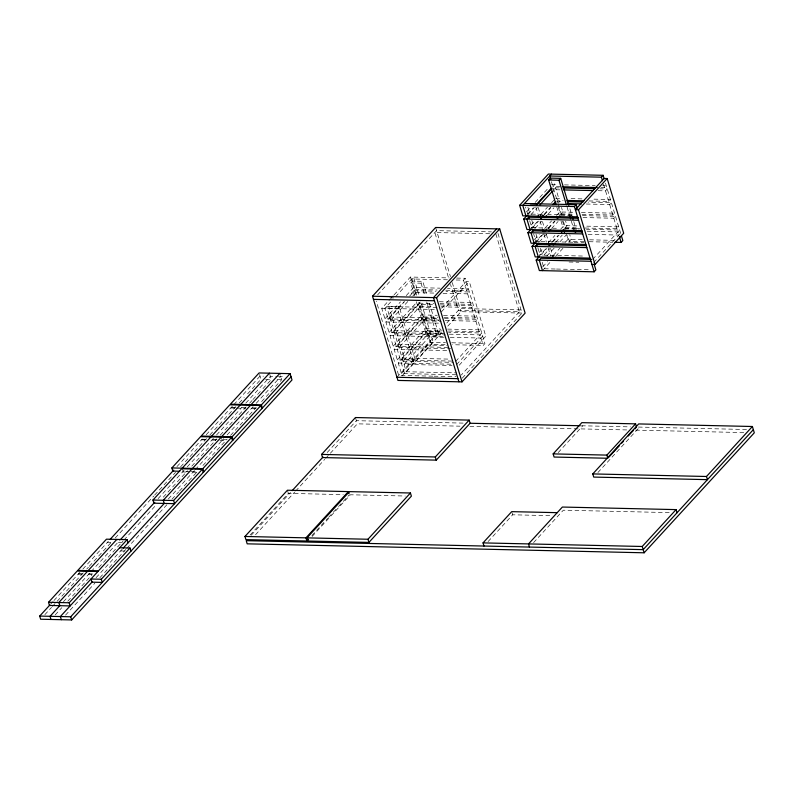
<?xml version="1.0" encoding="UTF-8"?>
<svg xmlns="http://www.w3.org/2000/svg" width="794" height="794" viewBox="0 0 794 794"><rect width="100%" height="100%" fill="white"/><g stroke="black" fill="none" stroke-linecap="round" stroke-linejoin="round"><path stroke-width="0.6" stroke-dasharray="3.97 2.98" d="M50.588 604.214L53.109 601.475M53.942 600.562L79.916 572.276M82.814 569.119L108.401 541.26M176.923 466.634L202.232 439.062M206.182 434.765L232.989 405.565M233.813 404.672L260.045 376.108L263.489 376.187M44.841 614.675L51.541 607.37M52.384 606.457L83.38 572.702M86.735 569.05L88.412 567.224M89.246 566.311L111.031 542.59M115.219 538.024L153.758 496.052M154.592 495.138L175.543 472.331M180.566 466.862L206.539 438.576M209.884 434.923L223.293 420.324M224.126 419.411L235.858 406.637M239.212 402.985L244.234 397.516M247.589 393.864L260.998 379.264L259.092 372.952M63.441 601.713L90.248 572.514M91.092 571.601L119.576 540.575M158.115 498.602L184.089 470.316M187.255 466.862L213.407 438.387M216.524 434.993L241.892 407.362M245.783 403.124L270.377 376.336L277.265 376.495M55.183 614.903L61.882 607.609M67.748 601.217L92.044 574.757M98.744 567.462L123.04 541.002M123.884 540.089L155.713 505.411M163.256 497.203L187.553 470.743M191.741 466.177L216.871 438.804M220.226 435.152L246.2 406.875M249.544 403.223L252.065 400.484M252.899 399.571L262.119 389.536M262.953 388.623L271.33 379.502L269.424 373.18M96.034 577.704L122.375 549.021M168.328 498.969L194.421 470.554M195.264 469.641L223.749 438.616M227.094 434.973L253.068 406.687M256.125 403.352L280.719 376.574M65.515 615.142L94.843 583.203M99.865 577.724L125.839 549.438M126.673 548.535L166.889 504.736M171.921 499.257L178.62 491.962M179.454 491.049L197.885 470.971M202.917 465.502L227.213 439.042M230.568 435.39L255.698 408.017M261.563 401.625L269.94 392.504M270.774 391.591L281.672 379.731L279.766 373.418M377.607 294.862L436.571 230.637L491.466 231.878M439.707 320.051L384.921 318.811L381.745 308.29L389.943 299.358M390.757 298.465L393.219 295.785M394.042 294.892L410.429 277.037L449.225 277.92M390.579 302.107L384.842 308.36L388.018 318.88L403.6 301.918M395.501 296.748L413.535 277.106L416.711 287.636L409.337 295.666M399.263 306.941L388.921 306.712L387.204 308.588L397.536 308.816L399.263 306.941L415.153 359.573L413.426 361.449L397.536 308.816M414.607 295.825L410.726 282.962L412.453 281.086L422.785 281.324L427.023 295.358M384.921 318.811L400.494 301.849M406.23 295.596L413.614 287.567L440.094 288.162M410.726 282.962L421.068 283.2L422.785 281.324M443.836 333.728L389.05 332.497L385.874 321.967L404.732 301.432M409.644 296.083L414.567 290.723L436.124 291.209M407.828 301.502L388.971 322.036L392.157 332.567L420.84 301.313M412.751 296.152L417.664 290.793L419.073 295.467M389.05 332.497L416.919 302.137M447.975 347.415L393.179 346.174L390.003 335.654L418.696 304.41L434.1 304.757M393.179 346.174L421.872 314.93L437.276 315.278M452.104 361.091L397.318 359.861L394.132 349.33L422.825 318.086L438.238 318.434M456.113 279.984L463.498 280.153L465.224 278.277L484.926 343.534L483.199 345.41L452.431 344.715M526.928 211.373L530.203 207.8M535.126 202.45L549.061 187.275M527.573 214.122L533.31 207.869M441.583 308.221L466.177 281.433L469.274 281.503L485.799 336.239L458.753 365.697M527.881 214.529L534.441 207.393M397.318 359.861L426.001 328.617L440.184 328.934M441.404 311.853L469.274 281.503M530.988 214.598L537.538 207.462M456.232 374.778L401.446 373.537L398.27 363.017L426.954 331.773L441.136 332.091M445.752 290.207L466.673 290.673L468.4 288.798L447.479 288.331M443.022 293.284L467.626 293.84L469.353 291.964L445.97 291.428M531.057 225.059L535.156 220.593M540.893 214.34L547.453 207.204M551.552 202.738L554.014 200.058M530.064 229.595L538.263 220.663M543.999 214.41L550.56 207.274M250.07 535.087L288.371 493.382L343.256 494.622M532.01 228.215L538.57 221.069M544.307 214.827L550.867 207.681M251.232 535.225L290.465 492.498M327.188 452.501L356.397 420.691L463.984 423.123M396.97 377.269L440.988 329.331M446.794 322.999L460.083 308.529L521.072 309.908L461.284 375.026M401.446 373.537L430.14 342.293L445.543 342.641M535.116 228.285L541.667 221.139M548.227 214.003L553.964 207.75M557.984 203.373L559.701 201.497M416.374 301.68L426.616 335.594L436.948 335.822L438.675 333.946L428.79 301.204M255.529 534.739L294.753 492.022M295.586 491.109L324.796 459.299M325.629 458.386L357.35 423.847L459.984 426.17M402.072 375.899L441.94 332.488M447.756 326.155L461.036 311.685L522.025 313.064L497.56 232.017M440.045 303.665L470.812 304.36L472.529 302.484L439.3 301.73M440.998 306.821L471.765 307.516L473.482 305.64L440.253 304.896M534.372 239.629L539.285 234.28M545.031 228.027L551.582 220.881M556.505 215.531L559.78 211.958L575.193 212.306M534.193 243.272L542.391 234.349M548.128 228.096L554.688 220.95M559.601 215.601L562.886 212.028L561.467 207.353M536.149 241.892L543.523 233.863M548.436 228.503L554.996 221.367M539.245 241.962L546.619 233.932M551.542 228.573L558.103 221.437M444.174 317.352L474.941 318.047L476.658 316.171L443.429 315.417M445.126 320.508L475.894 321.203L477.611 319.327L444.392 318.573M539.325 252.423L543.424 247.956M548.336 242.597L554.897 235.461M560.633 229.208L563.909 225.635L578.092 225.962M538.322 256.958L546.52 248.026M552.257 241.783L557.993 235.53M564.554 228.384L567.015 225.704L565.606 221.03M541.091 254.685L546.828 248.433M552.574 242.19L559.125 235.044M600.889 187.622L604.581 187.702L606.308 185.826L602.616 185.746M544.198 254.755L549.954 248.482M555.661 242.269L562.231 235.113M598.16 190.699L605.544 190.858L607.261 188.982L599.877 188.823M546.838 256.075L554.172 248.095M559.869 241.882L566.38 234.786M448.302 331.029L479.07 331.723L480.787 329.847L447.568 329.103M455.587 361.488L481.75 333.004L448.521 332.259M542.63 266.992L547.552 261.643M553.289 255.39L559.849 248.244M565.586 242.001L568.047 239.322L582.22 239.639M542.451 270.635L550.649 261.712M555.572 256.353L562.946 248.323M568.683 242.071L571.144 239.391L569.735 234.716M456.54 364.644L482.702 336.17L485.799 336.239M589.029 200.942L608.72 201.388L610.437 199.512L591.977 199.096M586.29 204.018L609.673 204.544L611.39 202.668L588.007 202.142M311.893 535.563L327.714 518.333M328.547 517.42L337.708 507.455M338.532 506.542L349.36 494.751M312.092 536.486L350.392 494.781L405.287 496.022M462.237 378.182L522.025 313.064M582.081 214.37L612.849 215.065L614.566 213.189L581.347 212.445M583.034 217.536L613.802 218.231L615.519 216.355L582.3 215.601M584.98 228.027L616.978 228.751L618.705 226.876L585.476 226.121M592.681 259.41L619.657 230.032L586.429 229.287M593.634 262.566L620.61 233.188M558.192 452.59L582.786 425.802M488.082 541.577L512.676 514.8L552.009 515.683M533.568 542.61L563.323 510.205L670.851 512.626M597.902 472.539L639.636 427.083M551.522 184.595L558.311 184.744M564.465 184.883L595.232 185.578M560.286 186.699L552.902 186.54L554.619 184.665L553.567 181.151M559.264 187.9L552.475 187.751L554.242 193.597M560.008 189.835L553.855 189.697L555.572 187.821L558.748 198.341L557.031 200.217L563.184 200.356M555.651 198.272L562.44 198.431M571.055 198.619L582.131 198.877M556.604 201.428L563.393 201.587M561.159 213.904L574.697 214.211M542.421 214.37L527.653 214.033L525.539 207.016M547.344 214.479L574.419 215.085M560.733 215.114L572.454 215.382M565.288 227.58L578.826 227.888M531.781 227.719L556.396 228.275M565.01 228.464L574.856 228.692M576.087 228.712L579.779 228.801M564.862 228.801L579.044 229.119M587.163 231.213L617.931 231.908L618.992 235.421M588.116 234.369L618.883 235.064M489.739 233.754L434.854 232.513L448.749 278.535M589.605 239.808L614.219 240.364M584.195 241.604L569.427 241.267L567.66 235.421M589.118 241.713L612.492 242.239M572.831 242.23L535.91 241.396L533.588 233.684M574.062 242.259L583.908 242.478M543.741 255.162L583.114 256.055M569.03 262.01L578.866 262.228M555.254 269.017L544.178 268.759L542.054 261.742M556.485 269.037L590.944 269.821M456.61 278.079L465.224 278.277M447.498 279.796L411.818 278.982L417.039 296.291M414.994 289.512L437.147 290.009M415.947 292.668L434.407 293.085M389.814 297.839L394.687 297.949M419.123 303.189L433.891 303.526M420.076 306.345L433.613 306.653M437.018 307.625L386.569 306.484L406.27 371.741L456.719 372.872M381.745 308.29L436.531 309.521M423.252 316.875L438.02 317.213M389.745 317.005L437.742 318.086M424.204 320.032L438.973 320.369M390.698 320.161L441.156 321.302M385.874 321.967L440.66 323.208M427.38 330.562L442.149 330.89M393.874 330.691L441.871 331.773M428.333 333.718L443.102 334.046M449.255 334.185L480.023 334.879L483.199 345.41M394.826 333.847L445.285 334.989M390.003 335.654L444.789 336.884M444.054 337.202L429.286 336.874L404.047 364.367L452.034 365.448M450.208 337.341L480.975 338.036M451.697 342.78L484.926 343.534M445.047 344.546L431.519 344.239L418.805 302.137M398.002 344.368L447.23 345.479M398.955 347.524L450.645 348.695M394.132 349.33L448.928 350.571M402.141 358.054L450.129 359.136M415.153 359.573L404.811 359.335L388.921 306.712M403.094 361.21L453.543 362.352M398.27 363.017L453.056 364.257M432.839 376.167L398.687 375.393L376.247 301.045M434.06 376.187L456.024 376.684M278.416 376.525L285.314 376.674M265.593 379.373L271.33 379.502M277.076 379.631L281.672 379.731M231.352 407.352L235.947 407.461M241.684 407.59L246.279 407.689M256.621 407.927L252.026 407.818L251.073 404.662M230.776 407.977L235.371 408.086M236.523 408.106L245.713 408.315M251.45 408.444L256.045 408.553M581.456 425.773L630.426 426.884M638.346 427.063L747.164 429.514M469.879 426.388L626.932 429.941M635.587 430.13L744.405 432.591M202.083 439.221L206.678 439.33M217.02 439.558L212.425 439.459L211.472 436.303M222.757 439.687L226.211 439.767M201.517 439.846L204.961 439.926M211.849 440.084L218.737 440.233M219.888 440.263L226.786 440.422M190.054 471.487L183.156 471.328L182.203 468.172M191.195 471.507L196.942 471.636M182.59 471.954L186.034 472.033M192.922 472.182L197.517 472.291M107.408 542.332L110.852 542.411M122.336 542.669L117.75 542.57L116.797 539.414M120.628 550.927L125.214 551.026M82.169 573.655L78.715 573.586L77.762 570.42M92.501 573.893L89.057 573.814L88.104 570.658M78.149 574.211L82.735 574.31M88.481 574.439L91.925 574.519M605.485 183.116L621.067 234.716M603.529 184.198L604.581 187.702M605.544 190.858L608.72 201.388M609.673 204.544L612.849 215.065M613.802 218.231L616.978 228.751M569.874 208.753L571.998 215.77M573.754 221.615L576.226 229.803M567.095 207.125L569.566 215.303M571.333 221.159L573.447 228.176M551.413 181.627L557.775 202.678M558.341 204.544L561.656 215.541M563.422 221.387L565.894 229.575M558.371 207.284L559.78 211.958M562.499 220.96L563.909 225.635M566.628 234.647L568.047 239.322M556.753 206.887L559.224 215.075M560.991 220.921L563.115 227.938M538.233 207.482L540.347 214.499M542.461 221.516L544.585 228.533M546.351 234.379L548.823 242.567M550.589 248.413L552.703 255.43M535.801 207.016L537.915 214.033M540.039 221.05L542.153 228.067M543.92 233.912L546.391 242.101M548.158 247.946L550.629 256.134M527.891 207.244L530.005 214.261M531.772 220.107L534.243 228.295M536.01 234.141L538.481 242.329M540.248 248.175L542.371 255.192M529.667 220.702L531.821 227.828M537.826 247.708L540.049 255.082M495.843 233.893L519.355 311.774L458.366 310.404L450.526 284.441M463.498 280.153L466.673 290.673M467.626 293.84L470.812 304.36M471.765 307.516L474.941 318.047M475.894 321.203L479.07 331.723M435.618 227.481L450.466 276.659M452.252 282.565L461.036 311.685M512.041 512.696L512.676 514.8M421.068 283.2L424.949 296.063M426.715 301.909L436.948 335.822M410.429 277.037L413.614 287.567M414.567 290.723L415.977 295.398M418.696 304.41L421.872 314.93M422.825 318.086L426.001 328.617M426.954 331.773L430.14 342.293M355.444 417.535L357.35 423.847M287.418 490.226L288.371 493.382M221.556 438.209L222.191 440.313M421.793 304.479L393.109 335.723L396.285 346.244L424.979 315L421.793 304.479M425.931 318.156L397.238 349.4L400.414 359.93L429.107 328.686L425.931 318.156M430.06 331.842L401.367 363.086L404.543 373.607L433.236 342.363L430.06 331.842"/><path stroke-width="1.19" d="M128.082 542.798L127.129 539.642L69.177 602.765L70.13 605.921L49.456 605.455L48.503 602.299L77.187 571.045L97.87 571.511M179.712 471.249L172.824 471.09L171.871 467.934L200.564 436.69L231.57 437.395L232.523 440.551M290.098 373.646L261.405 404.9L230.399 404.196L259.092 372.952L290.098 373.646L292.003 379.969L71.668 619.935L40.653 619.231L39.7 616.075L49.754 605.127M110.078 539.434L173.747 470.088M87.529 571.283L58.835 602.527L59.788 605.683M88.104 570.658L116.797 539.414M202.311 469.264L173.618 500.508L174.571 503.664L153.897 503.198L152.944 500.041L181.637 468.797L202.311 469.264L203.264 472.42M182.203 468.172L210.896 436.928M211.472 436.303L240.165 405.049M240.731 404.434L269.424 373.18M60.086 605.356L50.042 616.313L50.995 619.469M120.41 539.662L154.761 502.255M191.969 469.026L163.276 500.28L164.229 503.436L123.169 548.158M192.545 468.4L221.238 437.157M221.804 436.531L250.497 405.287M251.073 404.662L279.766 373.418M92.263 581.813L60.374 616.541L61.327 619.697M101.314 579.243L102.267 582.409L91.935 582.171L90.982 579.015L101.314 579.243L130.008 547.999L130.96 551.155M171.871 467.934L202.877 468.639L231.57 437.395M260.839 405.526L229.823 404.821L201.13 436.065L232.146 436.769L260.839 405.526L261.792 408.682M39.7 616.075L70.716 616.779L291.051 376.803M372.505 296.222L435.618 227.481L499.714 228.93L525.132 313.134L462.009 381.874L397.923 380.425L372.505 296.222L436.591 297.671L499.714 228.93M496.607 228.861L433.494 297.601L458.912 381.805M577.615 217.08L522.829 215.839L519.653 205.309L548.346 174.065L603.132 175.305L604.184 178.809M551.443 174.134L522.75 205.378L525.936 215.908M556.048 204.554L548.634 179.99L550.361 178.114L560.693 178.352L568.812 205.249M536.585 204.306L551.344 188.238M548.634 179.99L558.976 180.228L560.693 178.352M581.744 230.756L526.958 229.516L523.782 218.995L527.057 215.422M536.903 204.713L551.651 188.644M529.34 216.385L526.888 219.065L530.064 229.595M539.999 204.783L552.296 191.394M308.558 539.186L306.901 541.002L245.912 539.622L244.959 536.466L287.418 490.226L348.407 491.595L349.042 493.699M321.59 454.406L355.444 417.535L469.155 420.105L470.108 423.262L436.253 460.133L322.543 457.562L321.59 454.406L435.301 456.967L469.155 420.105M540.714 217.983L543.175 215.303M553.011 204.594L555.472 201.914M585.883 244.443L531.087 243.202L527.911 232.682L531.196 229.109M541.032 218.39L543.493 215.72M554.143 204.108L555.78 202.321M292.132 490.682L323.009 457.046M533.479 230.071L531.017 232.751L534.193 243.272M544.952 217.576L546.59 215.789M544.853 231.669L546.49 229.883M557.15 218.281L558.787 216.494M590.011 258.119L535.225 256.889L532.049 246.358L535.325 242.785M558.271 217.794L559.919 216.008M549.081 231.252L550.718 229.466M519.653 205.309L574.439 206.549L576.156 204.673L577.218 208.187M550.778 179.523L549.726 176.01L601.405 177.181L603.132 175.305M607.182 178.531L604.085 178.461L575.392 209.705L578.498 209.775L607.182 178.531L623.707 233.257L595.014 264.511L591.917 264.442M548.982 245.346L550.619 243.56M561.279 231.957L562.916 230.171M594.101 264.084L595.867 269.93L594.14 271.806L539.354 270.565L536.178 260.045L539.454 256.472M550.113 244.87L551.751 243.083M561.586 232.364L564.048 229.694M553.21 244.939L554.847 243.153M551.334 258.467L553.061 256.601M575.432 232.225L576.583 230.975M244.959 536.466L305.948 537.846L348.407 491.595M306.98 537.866L349.439 491.625L410.429 492.995L411.381 496.161L368.922 542.401L307.933 541.022L306.98 537.866L367.969 539.245L410.429 492.995M614.953 242.299L621.106 242.438L622.833 240.562L621.414 235.878M635.587 423.857L606.894 455.101L607.847 458.267L554.093 457.046L553.14 453.89L581.833 422.646L635.587 423.857L636.54 427.013L634.892 428.8M483.983 546.044L483.03 542.888L511.723 511.644L557.199 512.666M752.394 426.497L706.491 476.489L707.444 479.645L593.733 477.085L592.781 473.919L638.684 423.927L752.394 426.497L754.3 432.809L644.133 552.793L247.182 543.83L246.229 540.674L643.18 549.637L753.347 429.653M608.661 457.374L619.32 445.762M621.781 443.082L623.419 441.305M628.342 435.946L633.255 430.586M483.03 542.888L642.227 546.48L676.081 509.609L677.034 512.765M562.748 186.759L597.207 187.533M562.956 187.989L594.954 188.704M563.7 189.915L593.237 190.58M566.876 200.445L584.106 200.832M567.085 201.666L583.084 202.033M567.829 203.601L581.367 203.909M524.477 203.512L576.156 204.673M530.273 203.82L537.171 203.969M571.958 217.278L578.111 217.417M528.606 217.189L577.834 218.3M523.782 218.995L578.568 220.236M576.087 230.965L582.24 231.104M532.734 230.875L581.962 231.987M527.911 232.682L582.697 233.912M586.091 245.664L536.863 244.552L535.146 246.428L538.322 256.958M532.049 246.358L586.835 247.599M591.451 259.38L541.002 258.239L539.275 260.114L542.451 270.635M536.178 260.045L590.964 261.276M373.458 299.378L434.447 300.757M396.97 377.269L457.959 378.649M470.167 423.262L580.225 425.743M553.14 453.89L606.894 455.101M592.781 473.919L706.491 476.489M676.081 509.609L562.37 507.048L528.516 543.91L529.469 547.076M152.944 500.041L173.618 500.508M127.129 539.642L106.456 539.176L77.762 570.42L98.436 570.886M119.666 547.771L130.008 547.999M48.503 602.299L69.177 602.765M601.405 177.181L602.467 180.685M619.34 236.582L621.106 242.438M578.498 209.775L595.014 264.511M574.439 206.549L594.14 271.806M572.345 216.941L573.05 219.283M558.976 180.228L566.39 204.783M569.923 216.474L570.628 218.816M573.804 229.337L574.509 231.679M563.819 230.28L564.524 232.612M642.227 546.48L644.133 552.793M540.704 215.67L541.409 218.003M538.272 215.204L538.977 217.536M542.51 229.238L543.215 231.57M528.288 216.137L528.993 218.479M532.169 229L532.873 231.342M536.407 243.033L537.111 245.376M436.591 297.671L462.009 381.874M435.301 456.967L436.253 460.133M367.969 539.245L368.922 542.401M305.948 537.846L306.901 541.002M261.405 404.9L262.357 408.056M232.146 436.769L233.099 439.926M202.877 468.639L203.83 471.795M70.716 616.779L71.668 619.935"/></g></svg>
